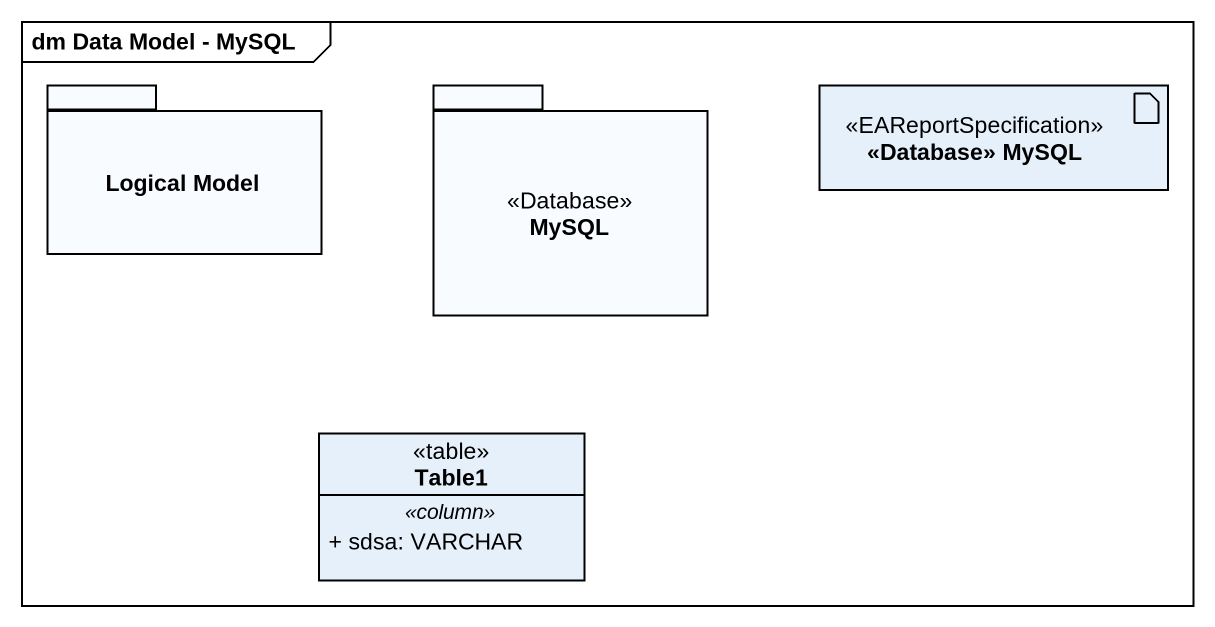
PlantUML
@startuml
mainframe dm Data Model - MySQL
allowmixing
hide circle
hide empty members
skinparam classAttributeIconSize 0
package "Logical Model" as Logical_Model {
}
package MySQL <<Database>> {
}
artifact "<<Database>> MySQL" as Database_MySQL <<EAReportSpecification>>
class Table1 <<table>> {
  .. <<column>> ..
  + sdsa: VARCHAR
}
@enduml
